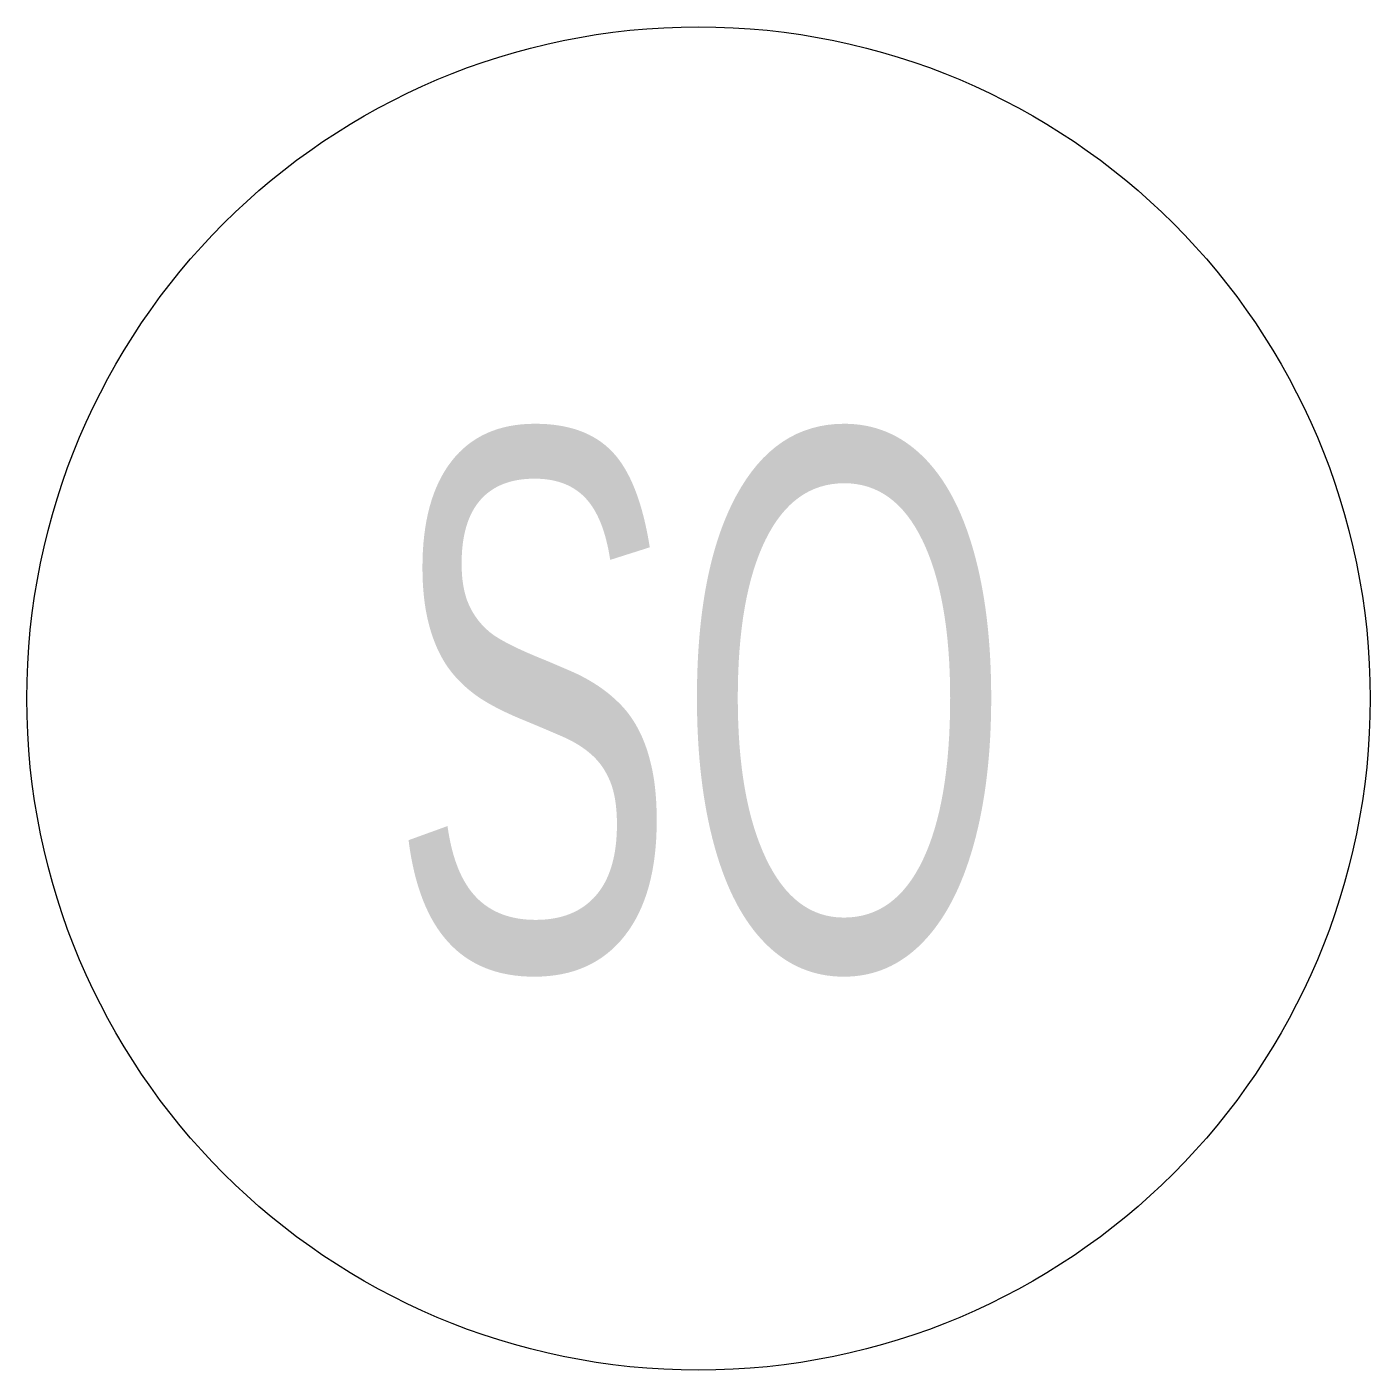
# Model space of a CAD drawing. Extents: x -2 to 2, y -2 to 2.
import ezdxf
from ezdxf.enums import TextEntityAlignment as Align

# ---------------------------------------------------------------- set-up
doc = ezdxf.new("R2010")
doc.units = 0
doc.header["$MEASUREMENT"] = 0
doc.linetypes.add('DASHED', pattern=[0.75, 0.5, -0.25])
doc.layers.add('2', color=2, linetype='CONTINUOUS')
doc.layers.add('4', color=4, linetype='DASHED')
doc.styles.add('2', font='vn_vni.shx', dxfattribs={"width": 0.6, "height": 1.6})

msp = doc.modelspace()

# ---------------------------------------------------------------- linework, layer by layer
at = {"layer": '2'}
msp.add_circle((0, 0), 2, dxfattribs=at)

# ---------------------------------------------------------------- texts
at = {"layer": '4', "style": '2', "width": 0.6}
msp.add_attdef('SO', text='1', height=1.6, dxfattribs=at).set_placement((0.0057, -0.0057), align=Align.MIDDLE_CENTER)

doc.saveas('drawing.dxf')
